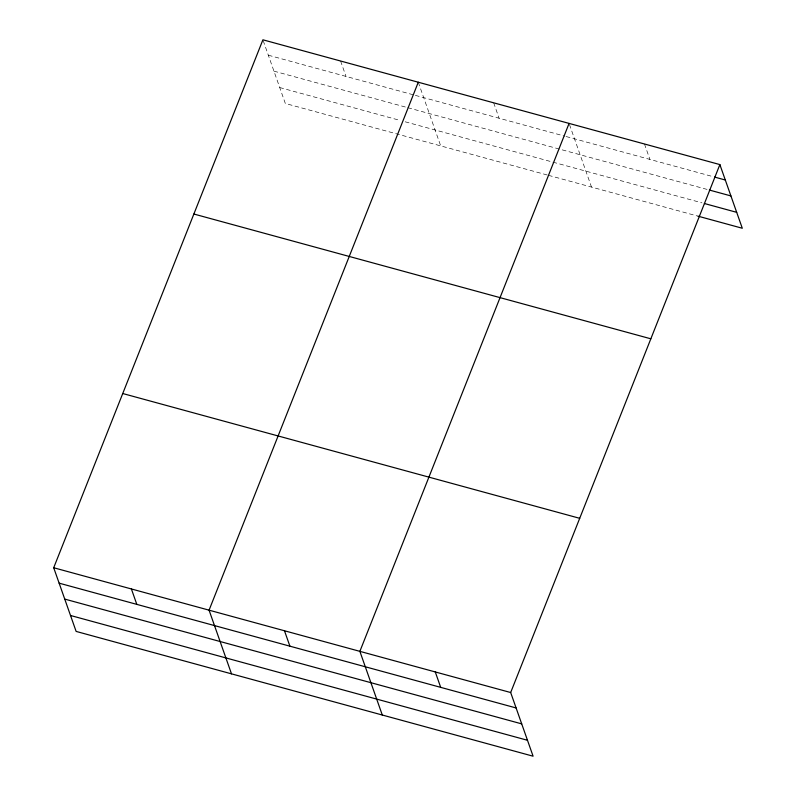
<?xml version="1.0" encoding="UTF-8"?>
<svg xmlns="http://www.w3.org/2000/svg" width="796" height="796" viewBox="0 0 796 796"><rect width="100%" height="100%" fill="white"/><g stroke="black" fill="none" stroke-linecap="round" stroke-linejoin="round"><path stroke-width="0.6" stroke-dasharray="3.98 2.98" d="M268.342 55.213L414.149 95.032M415.343 95.361L564.931 136.206M566.125 136.534L713.335 176.732M273.943 71.142L406.607 107.361M407.801 107.689L708.171 189.717M279.724 87.54L400.428 120.504M405.214 121.808L701.982 202.851M547.22 174.981L285.326 103.47L262.909 39.8M548.414 175.309L698.012 216.164M644.481 143.996L649.904 159.409M569.468 124.504L591.498 187.07M493.679 102.813L499.102 118.236M418.278 82.227L440.695 145.897M340.589 61.013L346.021 76.426"/><path stroke-width="1.19" d="M719.873 164.583L510.674 692.53L533.091 756.2L76.127 631.417L53.7 567.747L262.909 39.8L719.873 164.583L742.3 228.253L698.012 216.164M418.278 82.227L209.069 610.174L231.497 673.844M569.08 123.41L359.872 651.357L382.289 715.017M714.529 177.06L725.305 180.005M709.365 190.045L730.917 195.925M704.38 203.507L736.688 212.333M193.866 214.024L650.839 338.807M122.743 393.522L579.707 518.315M53.7 567.747L510.674 692.53M59.133 583.16L516.097 707.952M64.735 599.09L521.708 723.872M70.516 615.487L527.489 740.28M435.273 671.943L440.695 687.356M284.47 630.76L289.903 646.183M131.39 588.96L136.812 604.373"/></g></svg>
